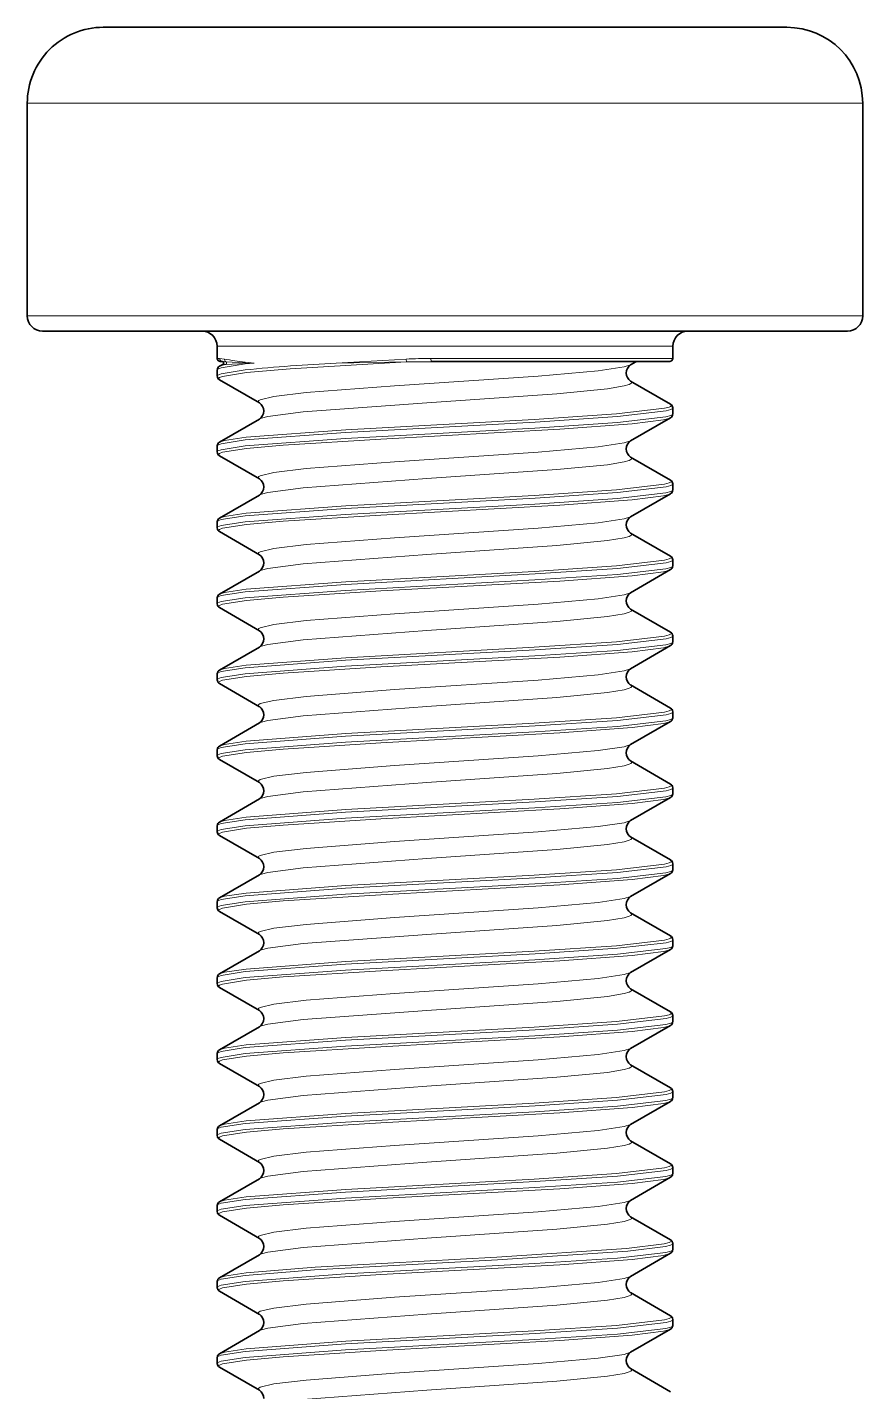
# Model space of a CAD drawing. Extents: x 145 to 857, y 42 to 790.
# Drawn here: x 451.04 to 456.54, y 626.75 to 635.73 of the extents above; entities that cross this region are included whole.
import ezdxf

# ---------------------------------------------------------------- set-up
doc = ezdxf.new("R2010")
doc.units = 0

msp = doc.modelspace()

# ---------------------------------------------------------------- linework, layer by layer
at = {"color": 7, "lineweight": 35, "ltscale": 0.006886}
msp.add_line((451.8174, 635.7299), (451.542, 635.7299), dxfattribs=at)
at = {"color": 7, "lineweight": 35, "ltscale": 0.105614}
msp.add_line((456.042, 635.7299), (451.8174, 635.7299), dxfattribs=at)
at = {"color": 7, "lineweight": 13, "ltscale": 0.008416}
for p, q in [((451.3786, 635.2299), (451.042, 635.2299)), ((451.3786, 633.8299), (451.042, 633.8299))]:
    msp.add_line(p, q, dxfattribs=at)
at = {"color": 7, "lineweight": 35, "ltscale": 0.034999}
for p, q in [((451.042, 633.8299), (451.042, 635.2299)), ((456.542, 633.8299), (456.542, 635.2299))]:
    msp.add_line(p, q, dxfattribs=at)
at = {"color": 7, "lineweight": 13, "ltscale": 0.129084}
for p, q in [((456.542, 635.2299), (451.3786, 635.2299)), ((456.542, 633.8299), (451.3786, 633.8299))]:
    msp.add_line(p, q, dxfattribs=at)
at = {"color": 7, "lineweight": 35, "ltscale": 0.00811}
msp.add_line((451.4664, 633.7299), (451.142, 633.7299), dxfattribs=at)
at = {"color": 7, "lineweight": 35, "ltscale": 0.12439}
msp.add_line((456.442, 633.7299), (451.4664, 633.7299), dxfattribs=at)
at = {"color": 7, "lineweight": 13, "ltscale": 0.004591}
msp.add_line((452.4756, 633.6299), (452.292, 633.6299), dxfattribs=at)
at = {"color": 7, "lineweight": 35, "ltscale": 0.001999}
for p, q in [((452.292, 633.5499), (452.292, 633.6299)), ((455.292, 633.5499), (455.292, 633.6299))]:
    msp.add_line(p, q, dxfattribs=at)
at = {"color": 7, "lineweight": 13, "ltscale": 0.000382233}
msp.add_line((452.3073, 633.5499), (452.292, 633.5499), dxfattribs=at)
at = {"color": 7, "lineweight": 13, "ltscale": 0.000814395}
msp.add_line((452.3073, 633.5499), (452.3396, 633.5458), dxfattribs=at)
at = {"color": 7, "lineweight": 13, "ltscale": 0.070409}
msp.add_line((455.292, 633.6299), (452.4756, 633.6299), dxfattribs=at)
at = {"color": 7, "lineweight": 13, "ltscale": 0.039812}
msp.add_line((455.292, 633.5499), (453.6995, 633.5499), dxfattribs=at)
at = {"color": 7, "lineweight": 13, "ltscale": 0.000501418}
msp.add_line((453.7007, 633.5299), (453.6995, 633.5499), dxfattribs=at)
at = {"color": 7, "lineweight": 35, "ltscale": 0.000985718}
for p, q in [((452.292, 633.4344), (452.292, 633.4739)), ((455.292, 633.1844), (455.292, 633.2239)), ((452.292, 632.9344), (452.292, 632.9739)), ((455.292, 632.6844), (455.292, 632.7239)), ((452.292, 632.4344), (452.292, 632.4739)), ((455.292, 632.1844), (455.292, 632.2239)), ((452.292, 631.9344), (452.292, 631.9739)), ((455.292, 631.6844), (455.292, 631.7239)), ((452.292, 631.4344), (452.292, 631.4739)), ((455.292, 631.1844), (455.292, 631.2239)), ((452.292, 630.9344), (452.292, 630.9739)), ((455.292, 630.6844), (455.292, 630.7239)), ((452.292, 630.4344), (452.292, 630.4739)), ((455.292, 630.1844), (455.292, 630.2239)), ((452.292, 629.9344), (452.292, 629.9739)), ((455.292, 629.6844), (455.292, 629.7239)), ((452.292, 629.4344), (452.292, 629.4739)), ((455.292, 629.1844), (455.292, 629.2239)), ((452.292, 628.9344), (452.292, 628.9739)), ((455.292, 628.6844), (455.292, 628.7239)), ((452.292, 628.4344), (452.292, 628.4739)), ((455.292, 628.1844), (455.292, 628.2239)), ((452.292, 627.9344), (452.292, 627.9739)), ((455.292, 627.6844), (455.292, 627.7239)), ((452.292, 627.4344), (452.292, 627.4739)), ((455.292, 627.1844), (455.292, 627.2239)), ((452.292, 626.9344), (452.292, 626.9739))]:
    msp.add_line(p, q, dxfattribs=at)
at = {"color": 7, "lineweight": 35, "ltscale": 0.000633093}
msp.add_line((452.3083, 633.4985), (452.3303, 633.5112), dxfattribs=at)
at = {"color": 7, "lineweight": 35, "ltscale": 0.000377655}
msp.add_line((452.3271, 633.5299), (452.312, 633.5299), dxfattribs=at)
at = {"color": 7, "lineweight": 13, "ltscale": 0.000550341}
msp.add_line((452.3271, 633.5299), (452.3491, 633.5286), dxfattribs=at)
at = {"color": 7, "lineweight": 13, "ltscale": 0.000469971}
msp.add_line((452.3491, 633.5112), (452.3303, 633.5112), dxfattribs=at)
at = {"color": 7, "lineweight": 13, "ltscale": 0.003175}
for p, q in [((452.3491, 633.5286), (452.4759, 633.522)), ((452.4759, 633.5178), (452.3491, 633.5112))]:
    msp.add_line(p, q, dxfattribs=at)
at = {"color": 7, "lineweight": 13, "ltscale": 0.001524}
for p, q in [((452.4756, 633.5262), (452.5363, 633.5199)), ((452.5363, 633.5199), (452.4756, 633.5136))]:
    msp.add_line(p, q, dxfattribs=at)
at = {"color": 7, "lineweight": 13, "ltscale": 0.000105509}
msp.add_line((452.4759, 633.522), (452.4756, 633.5262), dxfattribs=at)
at = {"color": 7, "lineweight": 13, "ltscale": 0.00010376}
msp.add_line((452.4759, 633.5178), (452.4759, 633.522), dxfattribs=at)
at = {"color": 7, "lineweight": 13, "ltscale": 0.00151}
msp.add_line((452.4759, 633.5178), (452.5363, 633.5199), dxfattribs=at)
at = {"color": 7, "lineweight": 13, "ltscale": 0.011519}
msp.add_line((453.0762, 633.5199), (453.5363, 633.5458), dxfattribs=at)
at = {"color": 7, "lineweight": 13, "ltscale": 0.011568}
msp.add_line((453.5389, 633.5286), (453.0762, 633.5199), dxfattribs=at)
at = {"color": 7, "lineweight": 13, "ltscale": 0.00043678}
msp.add_line((453.5389, 633.5286), (453.5363, 633.5458), dxfattribs=at)
at = {"color": 7, "lineweight": 13, "ltscale": 0.004047}
msp.add_line((453.5389, 633.5286), (453.7007, 633.5299), dxfattribs=at)
at = {"color": 7, "lineweight": 13, "ltscale": 0.037764}
msp.add_line((453.5389, 633.5286), (455.0494, 633.5286), dxfattribs=at)
at = {"color": 7, "lineweight": 35, "ltscale": 0.039281}
msp.add_line((455.272, 633.5299), (453.7007, 633.5299), dxfattribs=at)
at = {"color": 7, "lineweight": 35, "ltscale": 0.001034}
msp.add_line((455.0494, 633.5286), (455.0137, 633.5078), dxfattribs=at)
at = {"color": 7, "lineweight": 35, "ltscale": 0.000130284}
msp.add_line((455.0494, 633.5286), (455.0545, 633.5299), dxfattribs=at)
at = {"color": 7, "lineweight": 35, "ltscale": 0.007572}
for p, q in [((452.3083, 633.4098), (452.5703, 633.2578)), ((455.2756, 633.1598), (455.0137, 633.0078)), ((452.3083, 632.9098), (452.5703, 632.7578)), ((455.2756, 632.6598), (455.0137, 632.5078)), ((452.3083, 632.4098), (452.5703, 632.2578)), ((455.2756, 632.1598), (455.0137, 632.0078)), ((452.3083, 631.9098), (452.5703, 631.7578)), ((455.2756, 631.6598), (455.0137, 631.5078)), ((452.3083, 631.4098), (452.5703, 631.2578)), ((455.2756, 631.1598), (455.0137, 631.0078)), ((452.3083, 630.9098), (452.5703, 630.7578)), ((455.2756, 630.6598), (455.0137, 630.5078)), ((452.3083, 630.4098), (452.5703, 630.2578)), ((455.2756, 630.1598), (455.0137, 630.0078)), ((452.3083, 629.9098), (452.5703, 629.7578)), ((455.2756, 629.6598), (455.0137, 629.5078)), ((452.3083, 629.4098), (452.5703, 629.2578)), ((455.2756, 629.1598), (455.0137, 629.0078)), ((452.3083, 628.9098), (452.5703, 628.7578)), ((455.2756, 628.6598), (455.0137, 628.5078)), ((452.3083, 628.4098), (452.5703, 628.2578)), ((455.2756, 628.1598), (455.0137, 628.0078)), ((452.3083, 627.9098), (452.5703, 627.7578)), ((455.2756, 627.6598), (455.0137, 627.5078)), ((452.3083, 627.4098), (452.5703, 627.2578)), ((455.2756, 627.1598), (455.0137, 627.0078)), ((452.3083, 626.9098), (452.5703, 626.7578))]:
    msp.add_line(p, q, dxfattribs=at)
at = {"color": 7, "lineweight": 35, "ltscale": 0.007571}
for p, q in [((455.2756, 633.2485), (455.0137, 633.4005)), ((452.3083, 627.4985), (452.5703, 627.6505))]:
    msp.add_line(p, q, dxfattribs=at)
at = {"color": 7, "lineweight": 35, "ltscale": 0.00757}
for p, q in [((452.3083, 632.9985), (452.5703, 633.1505)), ((455.2756, 632.7485), (455.0137, 632.9005)), ((452.3083, 632.4985), (452.5703, 632.6505)), ((455.2756, 632.2485), (455.0137, 632.4005)), ((452.3083, 631.9985), (452.5703, 632.1505)), ((455.2756, 631.7485), (455.0137, 631.9005)), ((452.3083, 631.4985), (452.5703, 631.6505)), ((455.2756, 631.2485), (455.0137, 631.4005)), ((452.3083, 630.9985), (452.5703, 631.1505)), ((455.2756, 630.7485), (455.0137, 630.9005)), ((452.3083, 630.4985), (452.5703, 630.6505)), ((455.2756, 630.2485), (455.0137, 630.4005)), ((452.3083, 629.9985), (452.5703, 630.1505)), ((455.2756, 629.7485), (455.0137, 629.9005)), ((452.3083, 629.4985), (452.5703, 629.6505)), ((455.2756, 629.2485), (455.0137, 629.4005)), ((452.3083, 628.9985), (452.5703, 629.1505)), ((455.2756, 628.7485), (455.0137, 628.9005)), ((452.3083, 628.4985), (452.5703, 628.6505)), ((455.2756, 628.2485), (455.0137, 628.4005)), ((452.3083, 627.9985), (452.5703, 628.1505)), ((455.2756, 627.7485), (455.0137, 627.9005)), ((455.2756, 627.2485), (455.0137, 627.4005)), ((452.3083, 626.9985), (452.5703, 627.1505)), ((455.2756, 626.7485), (455.0137, 626.9005))]:
    msp.add_line(p, q, dxfattribs=at)
at = {"color": 7, "lineweight": 13}
for points in [[(452.4756, 633.5136), (452.3183, 633.4888), (452.2968, 633.4802), (452.2935, 633.4774), (452.2925, 633.476), (452.292, 633.4739)], [(452.4756, 633.4742), (452.3181, 633.4493), (452.2967, 633.4408), (452.2934, 633.4379), (452.2925, 633.4365), (452.292, 633.4344)], [(452.4848, 633.457), (452.3281, 633.432), (452.3068, 633.4235), (452.3034, 633.4207), (452.3025, 633.4192), (452.302, 633.4171)], [(453.5389, 633.5286), (452.7724, 633.4822), (452.4848, 633.457)], [(452.5626, 633.2667), (452.564, 633.2704), (452.5663, 633.2729), (452.5747, 633.2778), (452.6657, 633.2995), (452.8769, 633.3248), (453.4598, 633.3699), (454.4051, 633.4332), (454.8012, 633.4683), (454.9723, 633.4941), (455.0137, 633.5078)], [(452.5703, 633.1505), (452.5829, 633.1561), (452.625, 633.1671), (452.8572, 633.1979), (453.6721, 633.2589), (454.5292, 633.3179), (454.8621, 633.3507), (454.9708, 633.3688), (455.0054, 633.3788), (455.0156, 633.384), (455.0196, 633.3874), (455.0207, 633.3891), (455.0213, 633.3917)], [(455.292, 633.2239), (455.2914, 633.2217), (455.2905, 633.2202), (455.287, 633.2173), (455.278, 633.213), (455.2472, 633.2043), (454.9283, 633.1672), (454.3847, 633.1312), (453.1366, 633.0629), (452.4756, 633.0136)], [(455.282, 633.2412), (455.2814, 633.239), (455.2804, 633.2375), (455.2769, 633.2346), (455.268, 633.2303), (455.2372, 633.2217), (454.92, 633.1845), (454.3801, 633.1485), (453.1399, 633.0801), (452.4839, 633.0309)], [(455.292, 633.1844), (455.2914, 633.1823), (455.2904, 633.1808), (455.2868, 633.1779), (455.2778, 633.1735), (455.2468, 633.1649), (454.9274, 633.1278), (454.3839, 633.0918), (453.1362, 633.0234), (452.4756, 632.9742)], [(455.2756, 633.1598), (455.2652, 633.1552), (455.23, 633.1461), (455.0239, 633.1196), (454.5477, 633.0845), (453.3697, 633.0193), (452.7275, 632.9788), (452.4848, 632.957)], [(452.4756, 633.0136), (452.3183, 632.9888), (452.2968, 632.9802), (452.2935, 632.9774), (452.2925, 632.976), (452.292, 632.9739)], [(452.4839, 633.0309), (452.3414, 633.0095), (452.3083, 632.9985)], [(452.5626, 632.7667), (452.564, 632.7704), (452.5663, 632.7729), (452.5747, 632.7778), (452.6657, 632.7995), (452.8769, 632.8248), (453.4598, 632.8699), (454.4051, 632.9332), (454.8012, 632.9683), (454.9723, 632.9941), (455.0137, 633.0078)], [(452.4756, 632.9742), (452.3181, 632.9493), (452.2967, 632.9408), (452.2934, 632.9379), (452.2925, 632.9365), (452.292, 632.9344)], [(452.4848, 632.957), (452.3281, 632.932), (452.3068, 632.9235), (452.3034, 632.9207), (452.3025, 632.9192), (452.302, 632.9171)], [(452.5703, 632.6505), (452.5829, 632.6561), (452.625, 632.6671), (452.8572, 632.6979), (453.6721, 632.7589), (454.5292, 632.8179), (454.8621, 632.8507), (454.9708, 632.8688), (455.0054, 632.8788), (455.0156, 632.884), (455.0196, 632.8874), (455.0207, 632.8891), (455.0213, 632.8917)], [(455.282, 632.7412), (455.2814, 632.739), (455.2804, 632.7375), (455.2769, 632.7346), (455.268, 632.7303), (455.2372, 632.7217), (454.92, 632.6845), (454.3801, 632.6485), (453.1399, 632.5801), (452.4839, 632.5309)], [(455.292, 632.7239), (455.2914, 632.7217), (455.2905, 632.7202), (455.287, 632.7173), (455.278, 632.713), (455.2472, 632.7043), (454.9283, 632.6672), (454.3847, 632.6312), (453.1366, 632.5629), (452.4756, 632.5136)], [(455.292, 632.6844), (455.2914, 632.6823), (455.2904, 632.6808), (455.2868, 632.6779), (455.2778, 632.6735), (455.2468, 632.6649), (454.9274, 632.6278), (454.3839, 632.5918), (453.1362, 632.5234), (452.4756, 632.4742)], [(455.2756, 632.6598), (455.2652, 632.6552), (455.23, 632.6461), (455.0239, 632.6196), (454.5477, 632.5845), (453.3697, 632.5193), (452.7275, 632.4788), (452.4848, 632.457)], [(452.4756, 632.5136), (452.3183, 632.4888), (452.2968, 632.4802), (452.2935, 632.4774), (452.2925, 632.476), (452.292, 632.4739)], [(452.4756, 632.4742), (452.3181, 632.4493), (452.2967, 632.4408), (452.2934, 632.4379), (452.2925, 632.4365), (452.292, 632.4344)], [(452.4839, 632.5309), (452.3414, 632.5095), (452.3083, 632.4985)], [(452.5626, 632.2667), (452.564, 632.2704), (452.5663, 632.2729), (452.5747, 632.2778), (452.6657, 632.2995), (452.8769, 632.3248), (453.4598, 632.3699), (454.4051, 632.4332), (454.8012, 632.4683), (454.9723, 632.4941), (455.0137, 632.5078)], [(452.4848, 632.457), (452.3281, 632.432), (452.3068, 632.4235), (452.3034, 632.4207), (452.3025, 632.4192), (452.302, 632.4171)], [(452.5703, 632.1505), (452.5829, 632.1561), (452.625, 632.1671), (452.8572, 632.1979), (453.6721, 632.2589), (454.5292, 632.3179), (454.8621, 632.3507), (454.9708, 632.3688), (455.0054, 632.3788), (455.0156, 632.384), (455.0196, 632.3874), (455.0207, 632.3891), (455.0213, 632.3917)], [(455.292, 632.2239), (455.2914, 632.2217), (455.2905, 632.2202), (455.287, 632.2173), (455.278, 632.213), (455.2472, 632.2043), (454.9283, 632.1672), (454.3847, 632.1312), (453.1366, 632.0629), (452.4756, 632.0136)], [(455.282, 632.2412), (455.2814, 632.239), (455.2804, 632.2375), (455.2769, 632.2346), (455.268, 632.2303), (455.2372, 632.2217), (454.92, 632.1845), (454.3801, 632.1485), (453.1399, 632.0801), (452.4839, 632.0309)], [(455.292, 632.1844), (455.2914, 632.1823), (455.2904, 632.1808), (455.2868, 632.1779), (455.2778, 632.1735), (455.2468, 632.1649), (454.9274, 632.1278), (454.3839, 632.0918), (453.1362, 632.0234), (452.4756, 631.9742)], [(455.2756, 632.1598), (455.2652, 632.1552), (455.23, 632.1461), (455.0239, 632.1196), (454.5477, 632.0845), (453.3697, 632.0193), (452.7275, 631.9788), (452.4848, 631.957)], [(452.4839, 632.0309), (452.3414, 632.0095), (452.3083, 631.9985)], [(452.4756, 632.0136), (452.3183, 631.9888), (452.2968, 631.9802), (452.2935, 631.9774), (452.2925, 631.976), (452.292, 631.9739)], [(452.4756, 631.9742), (452.3181, 631.9493), (452.2967, 631.9408), (452.2934, 631.9379), (452.2925, 631.9365), (452.292, 631.9344)], [(452.4848, 631.957), (452.3281, 631.932), (452.3068, 631.9235), (452.3034, 631.9207), (452.3025, 631.9192), (452.302, 631.9171)], [(452.5626, 631.7667), (452.564, 631.7704), (452.5663, 631.7729), (452.5747, 631.7778), (452.6657, 631.7995), (452.8769, 631.8248), (453.4598, 631.8699), (454.4051, 631.9332), (454.8012, 631.9683), (454.9723, 631.9941), (455.0137, 632.0078)], [(452.5703, 631.6505), (452.5829, 631.6561), (452.625, 631.6671), (452.8572, 631.6979), (453.6721, 631.7589), (454.5292, 631.8179), (454.8621, 631.8507), (454.9708, 631.8688), (455.0054, 631.8788), (455.0156, 631.884), (455.0196, 631.8874), (455.0207, 631.8891), (455.0213, 631.8917)], [(455.292, 631.7239), (455.2914, 631.7217), (455.2905, 631.7202), (455.287, 631.7173), (455.278, 631.713), (455.2472, 631.7043), (454.9283, 631.6672), (454.3847, 631.6312), (453.1366, 631.5629), (452.4756, 631.5136)], [(455.292, 631.6844), (455.2914, 631.6823), (455.2904, 631.6808), (455.2868, 631.6779), (455.2778, 631.6735), (455.2468, 631.6649), (454.9274, 631.6278), (454.3839, 631.5918), (453.1362, 631.5234), (452.4756, 631.4742)], [(455.282, 631.7412), (455.2814, 631.739), (455.2804, 631.7375), (455.2769, 631.7346), (455.268, 631.7303), (455.2372, 631.7217), (454.92, 631.6845), (454.3801, 631.6485), (453.1399, 631.5801), (452.4839, 631.5309)], [(455.2756, 631.6598), (455.2652, 631.6552), (455.23, 631.6461), (455.0239, 631.6196), (454.5477, 631.5845), (453.3697, 631.5193), (452.7275, 631.4788), (452.4848, 631.457)], [(452.4756, 631.5136), (452.3183, 631.4888), (452.2968, 631.4802), (452.2935, 631.4774), (452.2925, 631.476), (452.292, 631.4739)], [(452.4839, 631.5309), (452.3414, 631.5095), (452.3083, 631.4985)], [(452.5626, 631.2667), (452.564, 631.2704), (452.5663, 631.2729), (452.5747, 631.2778), (452.6657, 631.2995), (452.8769, 631.3248), (453.4598, 631.3699), (454.4051, 631.4332), (454.8012, 631.4683), (454.9723, 631.4941), (455.0137, 631.5078)], [(452.4756, 631.4742), (452.3181, 631.4493), (452.2967, 631.4408), (452.2934, 631.4379), (452.2925, 631.4365), (452.292, 631.4344)], [(452.4848, 631.457), (452.3281, 631.432), (452.3068, 631.4235), (452.3034, 631.4207), (452.3025, 631.4192), (452.302, 631.4171)], [(452.5703, 631.1505), (452.5829, 631.1561), (452.625, 631.1671), (452.8572, 631.1979), (453.6721, 631.2589), (454.5292, 631.3179), (454.8621, 631.3507), (454.9708, 631.3688), (455.0054, 631.3788), (455.0156, 631.384), (455.0196, 631.3874), (455.0207, 631.3891), (455.0213, 631.3917)], [(455.292, 631.2239), (455.2914, 631.2217), (455.2905, 631.2202), (455.287, 631.2173), (455.278, 631.213), (455.2472, 631.2043), (454.9283, 631.1672), (454.3847, 631.1312), (453.1366, 631.0629), (452.4756, 631.0136)], [(455.282, 631.2412), (455.2814, 631.239), (455.2804, 631.2375), (455.2769, 631.2346), (455.268, 631.2303), (455.2372, 631.2217), (454.92, 631.1845), (454.3801, 631.1485), (453.1399, 631.0801), (452.4839, 631.0309)], [(455.292, 631.1844), (455.2914, 631.1823), (455.2904, 631.1808), (455.2868, 631.1779), (455.2778, 631.1735), (455.2468, 631.1649), (454.9274, 631.1278), (454.3839, 631.0918), (453.1362, 631.0234), (452.4756, 630.9742)], [(455.2756, 631.1598), (455.2652, 631.1552), (455.23, 631.1461), (455.0239, 631.1196), (454.5477, 631.0845), (453.3697, 631.0193), (452.7275, 630.9788), (452.4848, 630.957)], [(452.4756, 631.0136), (452.3183, 630.9888), (452.2968, 630.9802), (452.2935, 630.9774), (452.2925, 630.976), (452.292, 630.9739)], [(452.4756, 630.9742), (452.3181, 630.9493), (452.2967, 630.9408), (452.2934, 630.9379), (452.2925, 630.9365), (452.292, 630.9344)], [(452.4848, 630.957), (452.3281, 630.932), (452.3068, 630.9235), (452.3034, 630.9207), (452.3025, 630.9192), (452.302, 630.9171)], [(452.4839, 631.0309), (452.3414, 631.0095), (452.3083, 630.9985)], [(452.5626, 630.7667), (452.564, 630.7704), (452.5663, 630.7729), (452.5747, 630.7778), (452.6657, 630.7995), (452.8769, 630.8248), (453.4598, 630.8699), (454.4051, 630.9332), (454.8012, 630.9683), (454.9723, 630.9941), (455.0137, 631.0078)], [(452.5703, 630.6505), (452.5829, 630.6561), (452.625, 630.6671), (452.8572, 630.6979), (453.6721, 630.7589), (454.5292, 630.8179), (454.8621, 630.8507), (454.9708, 630.8688), (455.0054, 630.8788), (455.0156, 630.884), (455.0196, 630.8874), (455.0207, 630.8891), (455.0213, 630.8917)], [(455.292, 630.7239), (455.2914, 630.7217), (455.2905, 630.7202), (455.287, 630.7173), (455.278, 630.713), (455.2472, 630.7043), (454.9283, 630.6672), (454.3847, 630.6312), (453.1366, 630.5629), (452.4756, 630.5136)], [(455.292, 630.6844), (455.2914, 630.6823), (455.2904, 630.6808), (455.2868, 630.6779), (455.2778, 630.6735), (455.2468, 630.6649), (454.9274, 630.6278), (454.3839, 630.5918), (453.1362, 630.5234), (452.4756, 630.4742)], [(455.282, 630.7412), (455.2814, 630.739), (455.2804, 630.7375), (455.2769, 630.7346), (455.268, 630.7303), (455.2372, 630.7217), (454.92, 630.6845), (454.3801, 630.6485), (453.1399, 630.5801), (452.4839, 630.5309)], [(455.2756, 630.6598), (455.2652, 630.6552), (455.23, 630.6461), (455.0239, 630.6196), (454.5477, 630.5845), (453.3697, 630.5193), (452.7275, 630.4788), (452.4848, 630.457)], [(452.4756, 630.5136), (452.3183, 630.4888), (452.2968, 630.4802), (452.2935, 630.4774), (452.2925, 630.476), (452.292, 630.4739)], [(452.4839, 630.5309), (452.3414, 630.5095), (452.3083, 630.4985)], [(452.5626, 630.2667), (452.564, 630.2704), (452.5663, 630.2729), (452.5747, 630.2778), (452.6657, 630.2995), (452.8769, 630.3248), (453.4598, 630.3699), (454.4051, 630.4332), (454.8012, 630.4683), (454.9723, 630.4941), (455.0137, 630.5078)], [(452.4756, 630.4742), (452.3181, 630.4493), (452.2967, 630.4408), (452.2934, 630.4379), (452.2925, 630.4365), (452.292, 630.4344)], [(452.4848, 630.457), (452.3281, 630.432), (452.3068, 630.4235), (452.3034, 630.4207), (452.3025, 630.4192), (452.302, 630.4171)], [(452.5703, 630.1505), (452.5829, 630.1561), (452.625, 630.1671), (452.8572, 630.1979), (453.6721, 630.2589), (454.5292, 630.3179), (454.8621, 630.3507), (454.9708, 630.3688), (455.0054, 630.3788), (455.0156, 630.384), (455.0196, 630.3874), (455.0207, 630.3891), (455.0213, 630.3917)], [(455.292, 630.2239), (455.2914, 630.2217), (455.2905, 630.2202), (455.287, 630.2173), (455.278, 630.213), (455.2472, 630.2043), (454.9283, 630.1672), (454.3847, 630.1312), (453.1366, 630.0629), (452.4756, 630.0136)], [(455.282, 630.2412), (455.2814, 630.239), (455.2804, 630.2375), (455.2769, 630.2346), (455.268, 630.2303), (455.2372, 630.2217), (454.92, 630.1845), (454.3801, 630.1485), (453.1399, 630.0801), (452.4839, 630.0309)], [(455.292, 630.1844), (455.2914, 630.1823), (455.2904, 630.1808), (455.2868, 630.1779), (455.2778, 630.1735), (455.2468, 630.1649), (454.9274, 630.1278), (454.3839, 630.0918), (453.1362, 630.0234), (452.4756, 629.9742)], [(455.2756, 630.1598), (455.2652, 630.1552), (455.23, 630.1461), (455.0239, 630.1196), (454.5477, 630.0845), (453.3697, 630.0193), (452.7275, 629.9788), (452.4848, 629.957)], [(452.4756, 630.0136), (452.3183, 629.9888), (452.2968, 629.9802), (452.2935, 629.9774), (452.2925, 629.976), (452.292, 629.9739)], [(452.4756, 629.9742), (452.3181, 629.9493), (452.2967, 629.9408), (452.2934, 629.9379), (452.2925, 629.9365), (452.292, 629.9344)], [(452.4848, 629.957), (452.3281, 629.932), (452.3068, 629.9235), (452.3034, 629.9207), (452.3025, 629.9192), (452.302, 629.9171)], [(452.4839, 630.0309), (452.3414, 630.0095), (452.3083, 629.9985)], [(452.5626, 629.7667), (452.564, 629.7704), (452.5663, 629.7729), (452.5747, 629.7778), (452.6657, 629.7995), (452.8769, 629.8248), (453.4598, 629.8699), (454.4051, 629.9332), (454.8012, 629.9683), (454.9723, 629.9941), (455.0137, 630.0078)], [(452.5703, 629.6505), (452.5829, 629.6561), (452.625, 629.6671), (452.8572, 629.6979), (453.6721, 629.7589), (454.5292, 629.8179), (454.8621, 629.8507), (454.9708, 629.8688), (455.0054, 629.8788), (455.0156, 629.884), (455.0196, 629.8874), (455.0207, 629.8891), (455.0213, 629.8917)], [(455.292, 629.7239), (455.2914, 629.7217), (455.2905, 629.7202), (455.287, 629.7173), (455.278, 629.713), (455.2472, 629.7043), (454.9283, 629.6672), (454.3847, 629.6312), (453.1366, 629.5629), (452.4756, 629.5136)], [(455.292, 629.6844), (455.2914, 629.6823), (455.2904, 629.6808), (455.2868, 629.6779), (455.2778, 629.6735), (455.2468, 629.6649), (454.9274, 629.6278), (454.3839, 629.5918), (453.1362, 629.5234), (452.4756, 629.4742)], [(455.282, 629.7412), (455.2814, 629.739), (455.2804, 629.7375), (455.2769, 629.7346), (455.268, 629.7303), (455.2372, 629.7217), (454.92, 629.6845), (454.3801, 629.6485), (453.1399, 629.5801), (452.4839, 629.5309)], [(455.2756, 629.6598), (455.2652, 629.6552), (455.23, 629.6461), (455.0239, 629.6196), (454.5477, 629.5845), (453.3697, 629.5193), (452.7275, 629.4788), (452.4848, 629.457)], [(452.4756, 629.5136), (452.3183, 629.4888), (452.2968, 629.4802), (452.2935, 629.4774), (452.2925, 629.476), (452.292, 629.4739)], [(452.4839, 629.5309), (452.3414, 629.5095), (452.3083, 629.4985)], [(452.5626, 629.2667), (452.564, 629.2704), (452.5663, 629.2729), (452.5747, 629.2778), (452.6657, 629.2995), (452.8769, 629.3248), (453.4598, 629.3699), (454.4051, 629.4332), (454.8012, 629.4683), (454.9723, 629.4941), (455.0137, 629.5078)], [(452.4756, 629.4742), (452.3181, 629.4493), (452.2967, 629.4408), (452.2934, 629.4379), (452.2925, 629.4365), (452.292, 629.4344)], [(452.4848, 629.457), (452.3281, 629.432), (452.3068, 629.4235), (452.3034, 629.4207), (452.3025, 629.4192), (452.302, 629.4171)], [(452.5703, 629.1505), (452.5829, 629.1561), (452.625, 629.1671), (452.8572, 629.1979), (453.6721, 629.2589), (454.5292, 629.3179), (454.8621, 629.3507), (454.9708, 629.3688), (455.0054, 629.3788), (455.0156, 629.384), (455.0196, 629.3874), (455.0207, 629.3891), (455.0213, 629.3917)], [(455.282, 629.2412), (455.2814, 629.239), (455.2804, 629.2375), (455.2769, 629.2346), (455.268, 629.2303), (455.2372, 629.2217), (454.92, 629.1845), (454.3801, 629.1485), (453.1399, 629.0801), (452.4839, 629.0309)], [(455.292, 629.2239), (455.2914, 629.2217), (455.2905, 629.2202), (455.287, 629.2173), (455.278, 629.213), (455.2472, 629.2043), (454.9283, 629.1672), (454.3847, 629.1312), (453.1366, 629.0629), (452.4756, 629.0136)], [(455.292, 629.1844), (455.2914, 629.1823), (455.2904, 629.1808), (455.2868, 629.1779), (455.2778, 629.1735), (455.2468, 629.1649), (454.9274, 629.1278), (454.3839, 629.0918), (453.1362, 629.0234), (452.4756, 628.9742)], [(455.2756, 629.1598), (455.2652, 629.1552), (455.23, 629.1461), (455.0239, 629.1196), (454.5477, 629.0845), (453.3697, 629.0193), (452.7275, 628.9788), (452.4848, 628.957)], [(452.4756, 629.0136), (452.3183, 628.9888), (452.2968, 628.9802), (452.2935, 628.9774), (452.2925, 628.976), (452.292, 628.9739)], [(452.4756, 628.9742), (452.3181, 628.9493), (452.2967, 628.9408), (452.2934, 628.9379), (452.2925, 628.9365), (452.292, 628.9344)], [(452.4839, 629.0309), (452.3414, 629.0095), (452.3083, 628.9985)], [(452.5626, 628.7667), (452.564, 628.7704), (452.5663, 628.7729), (452.5747, 628.7778), (452.6657, 628.7995), (452.8769, 628.8248), (453.4598, 628.8699), (454.4051, 628.9332), (454.8012, 628.9683), (454.9723, 628.9941), (455.0137, 629.0078)], [(452.4848, 628.957), (452.3281, 628.932), (452.3068, 628.9235), (452.3034, 628.9207), (452.3025, 628.9192), (452.302, 628.9171)], [(452.5703, 628.6505), (452.5829, 628.6561), (452.625, 628.6671), (452.8572, 628.6979), (453.6721, 628.7589), (454.5292, 628.8179), (454.8621, 628.8507), (454.9708, 628.8688), (455.0054, 628.8788), (455.0156, 628.884), (455.0196, 628.8874), (455.0207, 628.8891), (455.0213, 628.8917)], [(455.292, 628.7239), (455.2914, 628.7217), (455.2905, 628.7202), (455.287, 628.7173), (455.278, 628.713), (455.2472, 628.7043), (454.9283, 628.6672), (454.3847, 628.6312), (453.1366, 628.5629), (452.4756, 628.5136)], [(455.282, 628.7412), (455.2814, 628.739), (455.2804, 628.7375), (455.2769, 628.7346), (455.268, 628.7303), (455.2372, 628.7217), (454.92, 628.6845), (454.3801, 628.6485), (453.1399, 628.5801), (452.4839, 628.5309)], [(455.292, 628.6844), (455.2914, 628.6823), (455.2904, 628.6808), (455.2868, 628.6779), (455.2778, 628.6735), (455.2468, 628.6649), (454.9274, 628.6278), (454.3839, 628.5918), (453.1362, 628.5234), (452.4756, 628.4742)], [(455.2756, 628.6598), (455.2652, 628.6552), (455.23, 628.6461), (455.0239, 628.6196), (454.5477, 628.5845), (453.3697, 628.5193), (452.7275, 628.4788), (452.4848, 628.457)], [(452.4839, 628.5309), (452.3414, 628.5095), (452.3083, 628.4985)], [(452.4756, 628.5136), (452.3183, 628.4888), (452.2968, 628.4802), (452.2935, 628.4774), (452.2925, 628.476), (452.292, 628.4739)], [(452.4756, 628.4742), (452.3181, 628.4493), (452.2967, 628.4408), (452.2934, 628.4379), (452.2925, 628.4365), (452.292, 628.4344)], [(452.4848, 628.457), (452.3281, 628.432), (452.3068, 628.4235), (452.3034, 628.4207), (452.3025, 628.4192), (452.302, 628.4171)], [(452.5626, 628.2667), (452.564, 628.2704), (452.5663, 628.2729), (452.5747, 628.2778), (452.6657, 628.2995), (452.8769, 628.3248), (453.4598, 628.3699), (454.4051, 628.4332), (454.8012, 628.4683), (454.9723, 628.4941), (455.0137, 628.5078)], [(452.5703, 628.1505), (452.5829, 628.1561), (452.625, 628.1671), (452.8572, 628.1979), (453.6721, 628.2589), (454.5292, 628.3179), (454.8621, 628.3507), (454.9708, 628.3688), (455.0054, 628.3788), (455.0156, 628.384), (455.0196, 628.3874), (455.0207, 628.3891), (455.0213, 628.3917)], [(455.292, 628.2239), (455.2914, 628.2217), (455.2905, 628.2202), (455.287, 628.2173), (455.278, 628.213), (455.2472, 628.2043), (454.9283, 628.1672), (454.3847, 628.1312), (453.1366, 628.0629), (452.4756, 628.0136)], [(455.292, 628.1844), (455.2914, 628.1823), (455.2904, 628.1808), (455.2868, 628.1779), (455.2778, 628.1735), (455.2468, 628.1649), (454.9274, 628.1278), (454.3839, 628.0918), (453.1362, 628.0234), (452.4756, 627.9742)], [(455.282, 628.2412), (455.2814, 628.239), (455.2804, 628.2375), (455.2769, 628.2346), (455.268, 628.2303), (455.2372, 628.2217), (454.92, 628.1845), (454.3801, 628.1485), (453.1399, 628.0801), (452.4839, 628.0309)], [(455.2756, 628.1598), (455.2652, 628.1552), (455.23, 628.1461), (455.0239, 628.1196), (454.5477, 628.0845), (453.3697, 628.0193), (452.7275, 627.9788), (452.4848, 627.957)], [(452.4756, 628.0136), (452.3183, 627.9888), (452.2968, 627.9802), (452.2935, 627.9774), (452.2925, 627.976), (452.292, 627.9739)], [(452.4839, 628.0309), (452.3414, 628.0095), (452.3083, 627.9985)], [(452.5626, 627.7667), (452.564, 627.7704), (452.5663, 627.7729), (452.5747, 627.7778), (452.6657, 627.7995), (452.8769, 627.8248), (453.4598, 627.8699), (454.4051, 627.9332), (454.8012, 627.9683), (454.9723, 627.9941), (455.0137, 628.0078)], [(452.4756, 627.9742), (452.3181, 627.9493), (452.2967, 627.9408), (452.2934, 627.9379), (452.2925, 627.9365), (452.292, 627.9344)], [(452.4848, 627.957), (452.3281, 627.932), (452.3068, 627.9235), (452.3034, 627.9207), (452.3025, 627.9192), (452.302, 627.9171)], [(452.5703, 627.6505), (452.5829, 627.6561), (452.625, 627.6671), (452.8572, 627.6979), (453.6721, 627.7589), (454.5292, 627.8179), (454.8621, 627.8507), (454.9708, 627.8688), (455.0054, 627.8788), (455.0156, 627.884), (455.0196, 627.8874), (455.0207, 627.8891), (455.0213, 627.8917)], [(452.4756, 627.5136), (452.9319, 627.5502), (454.1371, 627.6173), (454.9954, 627.673), (455.2446, 627.7038), (455.2772, 627.7126), (455.2867, 627.7172), (455.2904, 627.7202), (455.2914, 627.7217), (455.292, 627.7239)], [(452.4839, 627.5309), (452.9367, 627.5675), (454.1341, 627.6346), (454.9871, 627.6902), (455.2346, 627.7211), (455.2672, 627.73), (455.2766, 627.7344), (455.2803, 627.7374), (455.2814, 627.739), (455.282, 627.7412)], [(455.292, 627.6844), (455.2914, 627.6823), (455.2904, 627.6808), (455.2868, 627.6779), (455.2778, 627.6735), (455.2468, 627.6649), (454.9274, 627.6278), (454.3839, 627.5918), (453.1362, 627.5234), (452.4756, 627.4742)], [(455.2756, 627.6598), (455.2652, 627.6552), (455.23, 627.6461), (455.0239, 627.6196), (454.5477, 627.5845), (453.3697, 627.5193), (452.7275, 627.4788), (452.4848, 627.457)], [(452.4839, 627.5309), (452.3414, 627.5095), (452.3083, 627.4985)], [(452.4756, 627.5136), (452.3182, 627.4888), (452.2968, 627.4802), (452.2935, 627.4774), (452.292, 627.4739)], [(452.4756, 627.4742), (452.318, 627.4493), (452.2967, 627.4408), (452.2934, 627.4379), (452.2924, 627.4365), (452.292, 627.4344)], [(452.4848, 627.457), (452.328, 627.432), (452.3067, 627.4235), (452.3034, 627.4207), (452.3025, 627.4192), (452.302, 627.4171)], [(452.5626, 627.2667), (452.564, 627.2704), (452.5663, 627.2729), (452.5747, 627.2778), (452.6657, 627.2995), (452.8769, 627.3248), (453.4598, 627.3699), (454.4051, 627.4332), (454.8012, 627.4683), (454.9723, 627.4941), (455.0137, 627.5078)], [(452.5703, 627.1505), (452.5829, 627.1561), (452.625, 627.1671), (452.8572, 627.1979), (453.6721, 627.2589), (454.5292, 627.3179), (454.8621, 627.3507), (454.9708, 627.3688), (455.0054, 627.3788), (455.0156, 627.384), (455.0196, 627.3874), (455.0207, 627.3891), (455.0213, 627.3917)], [(455.292, 627.2239), (455.2914, 627.2217), (455.2905, 627.2202), (455.287, 627.2173), (455.278, 627.213), (455.2472, 627.2043), (454.9283, 627.1672), (454.3847, 627.1312), (453.1366, 627.0629), (452.4756, 627.0136)], [(455.292, 627.1844), (455.2914, 627.1823), (455.2904, 627.1808), (455.2868, 627.1779), (455.2778, 627.1735), (455.2468, 627.1649), (454.9274, 627.1278), (454.3839, 627.0918), (453.1362, 627.0234), (452.4756, 626.9742)], [(455.282, 627.2412), (455.2814, 627.239), (455.2804, 627.2375), (455.2769, 627.2346), (455.268, 627.2303), (455.2372, 627.2217), (454.92, 627.1845), (454.3801, 627.1485), (453.1399, 627.0801), (452.4839, 627.0309)], [(455.2756, 627.1598), (455.2652, 627.1552), (455.23, 627.1461), (455.0239, 627.1196), (454.5477, 627.0845), (453.3697, 627.0193), (452.7275, 626.9788), (452.4848, 626.957)], [(452.4756, 627.0136), (452.3183, 626.9888), (452.2968, 626.9802), (452.2935, 626.9774), (452.2925, 626.976), (452.292, 626.9739)], [(452.4839, 627.0309), (452.3414, 627.0095), (452.3083, 626.9985)], [(452.5626, 626.7667), (452.564, 626.7704), (452.5663, 626.7729), (452.5747, 626.7778), (452.6657, 626.7995), (452.8769, 626.8248), (453.4598, 626.8699), (454.4051, 626.9332), (454.8012, 626.9683), (454.9723, 626.9941), (455.0137, 627.0078)], [(452.4756, 626.9742), (452.3181, 626.9493), (452.2967, 626.9408), (452.2934, 626.9379), (452.2925, 626.9365), (452.292, 626.9344)], [(452.4848, 626.957), (452.3281, 626.932), (452.3068, 626.9235), (452.3034, 626.9207), (452.3025, 626.9192), (452.302, 626.9171)], [(452.5703, 626.6505), (452.5829, 626.6561), (452.625, 626.6671), (452.8572, 626.6979), (453.6721, 626.7589), (454.5292, 626.8179), (454.8621, 626.8507), (454.9708, 626.8688), (455.0054, 626.8788), (455.0156, 626.884), (455.0196, 626.8874), (455.0207, 626.8891), (455.0213, 626.8917)]]:
    msp.add_lwpolyline(points, dxfattribs=at)
at = {"color": 7, "lineweight": 35}
for centre, radius, start, end in [((451.542, 635.2299), 0.5, 90, 180.00001), ((456.042, 635.2299), 0.5, 0, 90), ((451.142, 633.83), 0.1, 180.03361, 269.96638), ((456.4419, 633.83), 0.1, 270.03362, 359.96638), ((452.1919, 633.6298), 0.1, 0.03362, 89.96638), ((455.392, 633.6298), 0.1, 90.03362, 179.96639), ((452.312, 633.5499), 0.02, 180.03363, 269.96638), ((455.272, 633.5499), 0.02, 270.03362, 359.96638), ((452.3209, 633.4722), 0.0291, 115.4324, 176.58119), ((452.3252, 633.5199), 0.01, 300.10899, 90.00001), ((455.0485, 633.4552), 0.0632, 123.52554, 180.91799), ((452.3209, 633.4362), 0.0291, 183.40937, 244.52716), ((455.0485, 633.4531), 0.0632, 179.08242, 236.4698), ((452.5354, 633.2052), 0.0632, 359.08202, 56.47446), ((452.5354, 633.2031), 0.0632, 303.52554, 0.91799), ((455.2631, 633.2222), 0.0291, 3.41838, 64.56577), ((455.2631, 633.1862), 0.0291, 295.47285, 356.59063), ((455.0485, 632.9552), 0.0632, 123.52554, 180.91799), ((452.3209, 632.9722), 0.0291, 115.43423, 176.58162), ((452.3209, 632.9362), 0.0291, 183.40938, 244.52716), ((455.0485, 632.9531), 0.0632, 179.08201, 236.47444), ((452.5354, 632.7052), 0.0632, 359.08201, 56.47445), ((455.2631, 632.7222), 0.0291, 3.41838, 64.56578), ((452.5354, 632.7031), 0.0632, 303.52554, 0.91799), ((455.2631, 632.6862), 0.0291, 295.47285, 356.59063), ((452.3209, 632.4722), 0.0291, 115.43423, 176.58162), ((455.0485, 632.4552), 0.0632, 123.52554, 180.91799), ((452.3209, 632.4362), 0.0291, 183.40938, 244.52716), ((455.0485, 632.4531), 0.0632, 179.08201, 236.47444), ((452.5354, 632.2052), 0.0632, 359.08201, 56.47445), ((452.5354, 632.2031), 0.0632, 303.52555, 0.91799), ((455.2631, 632.2222), 0.0291, 3.41838, 64.56578), ((455.2631, 632.1862), 0.0291, 295.47285, 356.59063), ((452.3209, 631.9722), 0.0291, 115.43423, 176.58162), ((452.3209, 631.9362), 0.0291, 183.40937, 244.52716), ((455.0485, 631.9552), 0.0632, 123.52554, 180.91799), ((455.0485, 631.9531), 0.0632, 179.08201, 236.47444), ((452.5354, 631.7052), 0.0632, 359.08201, 56.47446), ((452.5354, 631.7031), 0.0632, 303.52555, 0.91799), ((455.2631, 631.7222), 0.0291, 3.41838, 64.56578), ((455.2631, 631.6862), 0.0291, 295.47285, 356.59063), ((452.3209, 631.4722), 0.0291, 115.43423, 176.58162), ((455.0485, 631.4552), 0.0632, 123.52556, 180.91799), ((452.3209, 631.4362), 0.0291, 183.40937, 244.52716), ((455.0485, 631.4531), 0.0632, 179.08201, 236.47444), ((452.5354, 631.2052), 0.0632, 359.08201, 56.47446), ((455.2631, 631.2222), 0.0291, 3.41838, 64.56578), ((452.5354, 631.2031), 0.0632, 303.52555, 0.91799), ((455.2631, 631.1862), 0.0291, 295.47285, 356.59063), ((452.3209, 630.9722), 0.0291, 115.43423, 176.58162), ((455.0485, 630.9552), 0.0632, 123.52554, 180.91799), ((455.0485, 630.9531), 0.0632, 179.08201, 236.47446), ((452.3209, 630.9362), 0.0291, 183.40938, 244.52716), ((452.5354, 630.7052), 0.0632, 359.08201, 56.47445), ((452.5354, 630.7031), 0.0632, 303.52555, 0.91799), ((455.2631, 630.7222), 0.0291, 3.41838, 64.56577), ((455.2631, 630.6862), 0.0291, 295.47285, 356.59063), ((452.3209, 630.4722), 0.0291, 115.43423, 176.58162), ((455.0485, 630.4552), 0.0632, 123.52554, 180.91799), ((452.3209, 630.4362), 0.0291, 183.40937, 244.52716), ((455.0485, 630.4531), 0.0632, 179.08201, 236.47446), ((452.5354, 630.2052), 0.0632, 359.08201, 56.47445), ((455.2631, 630.2222), 0.0291, 3.41838, 64.56578), ((452.5354, 630.2031), 0.0632, 303.52555, 0.91799), ((455.2631, 630.1862), 0.0291, 295.47285, 356.59063), ((452.3209, 629.9722), 0.0291, 115.43423, 176.58162), ((455.0485, 629.9552), 0.0632, 123.52556, 180.91799), ((455.0485, 629.9531), 0.0632, 179.08201, 236.47446), ((452.3209, 629.9362), 0.0291, 183.40938, 244.52716), ((452.5354, 629.7052), 0.0632, 359.08201, 56.47445), ((452.5354, 629.7031), 0.0632, 303.52555, 0.91799), ((455.2631, 629.7222), 0.0291, 3.41838, 64.56578), ((455.2631, 629.6862), 0.0291, 295.47285, 356.59062), ((455.0485, 629.4552), 0.0632, 123.52556, 180.91799), ((452.3209, 629.4722), 0.0291, 115.43423, 176.58162), ((452.3209, 629.4362), 0.0291, 183.40938, 244.52716), ((455.0485, 629.4531), 0.0632, 179.08201, 236.47444), ((452.5354, 629.2052), 0.0632, 359.08201, 56.47445), ((455.2631, 629.2222), 0.0291, 3.41838, 64.56578), ((452.5354, 629.2031), 0.0632, 303.52555, 0.91799), ((455.2631, 629.1862), 0.0291, 295.47285, 356.59063), ((452.3209, 628.9722), 0.0291, 115.43423, 176.58162), ((455.0485, 628.9552), 0.0632, 123.52556, 180.91799), ((452.3209, 628.9362), 0.0291, 183.40938, 244.52716), ((455.0485, 628.9531), 0.0632, 179.08201, 236.47446), ((452.5354, 628.7052), 0.0632, 359.08201, 56.47445), ((452.5354, 628.7031), 0.0632, 303.52555, 0.91799), ((455.2631, 628.7222), 0.0291, 3.41838, 64.56578), ((455.2631, 628.6862), 0.0291, 295.47284, 356.59062), ((452.3209, 628.4722), 0.0291, 115.43423, 176.58162), ((452.3209, 628.4362), 0.0291, 183.40937, 244.52716), ((455.0485, 628.4552), 0.0632, 123.52556, 180.91799), ((455.0485, 628.4531), 0.0632, 179.08201, 236.47444), ((452.5354, 628.2052), 0.0632, 359.08201, 56.47446), ((455.2631, 628.2222), 0.0291, 3.41838, 64.56578), ((452.5354, 628.2031), 0.0632, 303.52555, 0.91799), ((455.2631, 628.1862), 0.0291, 295.47285, 356.59063), ((452.3209, 627.9722), 0.0291, 115.43423, 176.58162), ((455.0485, 627.9552), 0.0632, 123.52554, 180.91799), ((452.3209, 627.9362), 0.0291, 183.40938, 244.52716), ((455.0485, 627.9531), 0.0632, 179.08201, 236.47446), ((452.5354, 627.7052), 0.0632, 359.08201, 56.47445), ((455.2631, 627.7222), 0.0291, 3.41838, 64.56578), ((452.5354, 627.7031), 0.0632, 303.52555, 0.91799), ((455.2631, 627.6862), 0.0291, 295.47331, 356.58999), ((452.3209, 627.4722), 0.0291, 115.47144, 176.58831), ((455.0485, 627.4552), 0.0632, 123.52554, 180.91799), ((455.0485, 627.4531), 0.0632, 179.08201, 236.47444), ((452.3209, 627.4362), 0.0291, 183.40935, 244.52716), ((452.5354, 627.2052), 0.0632, 359.08201, 56.47445), ((452.5354, 627.2031), 0.0632, 303.52555, 0.91799), ((455.2631, 627.2222), 0.0291, 3.4173, 64.55449), ((455.2631, 627.1862), 0.0291, 295.47285, 356.59063), ((452.3209, 626.9722), 0.0291, 115.43423, 176.58162), ((455.0485, 626.9552), 0.0632, 123.52556, 180.91799), ((452.3209, 626.9362), 0.0291, 183.40938, 244.52716), ((455.0485, 626.9531), 0.0632, 179.08201, 236.47444), ((452.5354, 626.7052), 0.0632, 359.08201, 56.47445)]:
    msp.add_arc(centre, radius, start, end, dxfattribs=at)
at = {"color": 7, "lineweight": 13}
for centre, radius, start, end in [((453.694, 630.4449), 3.1049, 89.89892, 92.91268), ((452.3752, 633.3527), 0.1605, 99.34696, 114.60717), ((452.3594, 633.5454), 0.0198, 178.70045, 238.48838), ((452.6235, 635.0468), 1.5276, 259.2881, 264.44448), ((452.3439, 633.5199), 0.0101, 300.76656, 59.23341), ((453.7912, 619.913), 13.6253, 93.00781, 95.54103), ((452.3118, 633.4196), 0.0102, 193.69939, 250.15758), ((455.0094, 633.3888), 0.0124, 13.66417, 70.09296), ((452.5745, 633.2695), 0.0124, 193.65802, 250.08422), ((455.2721, 633.2388), 0.0103, 13.74382, 70.22059), ((452.3118, 632.9196), 0.0102, 193.6994, 250.15758), ((455.0094, 632.8888), 0.0124, 13.65804, 70.08421), ((452.5745, 632.7695), 0.0124, 193.65804, 250.08421), ((455.2721, 632.7388), 0.0103, 13.74382, 70.22059), ((452.3118, 632.4196), 0.0102, 193.6994, 250.15758), ((455.0094, 632.3888), 0.0124, 13.65804, 70.08421), ((452.5745, 632.2695), 0.0124, 193.65804, 250.0842), ((455.2721, 632.2388), 0.0103, 13.74382, 70.22059), ((452.3118, 631.9196), 0.0102, 193.6994, 250.15758), ((455.0094, 631.8888), 0.0124, 13.65804, 70.08421), ((452.5745, 631.7695), 0.0124, 193.65802, 250.08421), ((455.2721, 631.7388), 0.0103, 13.74382, 70.22059), ((452.3118, 631.4196), 0.0102, 193.6994, 250.15758), ((455.0094, 631.3888), 0.0124, 13.65804, 70.08421), ((452.5745, 631.2695), 0.0124, 193.65802, 250.08421), ((455.2721, 631.2388), 0.0103, 13.74382, 70.22059), ((452.3118, 630.9196), 0.0102, 193.6994, 250.15758), ((455.0094, 630.8888), 0.0124, 13.65803, 70.0842), ((452.5745, 630.7695), 0.0124, 193.65804, 250.08421), ((455.2721, 630.7388), 0.0103, 13.74382, 70.22059), ((452.3118, 630.4196), 0.0102, 193.6994, 250.15758), ((455.0094, 630.3888), 0.0124, 13.65804, 70.08421), ((452.5745, 630.2695), 0.0124, 193.65802, 250.08421), ((455.2721, 630.2388), 0.0103, 13.74382, 70.22059), ((452.3118, 629.9196), 0.0102, 193.69941, 250.15758), ((455.0094, 629.8888), 0.0124, 13.65804, 70.08421), ((452.5745, 629.7695), 0.0124, 193.65804, 250.0842), ((455.2721, 629.7388), 0.0103, 13.74382, 70.22059), ((452.3118, 629.4196), 0.0102, 193.69941, 250.15758), ((455.0094, 629.3888), 0.0124, 13.65804, 70.08421), ((452.5745, 629.2695), 0.0124, 193.65804, 250.0842), ((455.2721, 629.2388), 0.0103, 13.74382, 70.22059), ((452.3118, 628.9196), 0.0102, 193.6994, 250.15758), ((455.0094, 628.8888), 0.0124, 13.65803, 70.08421), ((452.5745, 628.7695), 0.0124, 193.65804, 250.0842), ((455.2721, 628.7388), 0.0103, 13.74382, 70.22059), ((452.3118, 628.4196), 0.0102, 193.6994, 250.15758), ((455.0094, 628.3888), 0.0124, 13.65804, 70.08421), ((452.5745, 628.2695), 0.0124, 193.65802, 250.08421), ((455.2721, 628.2388), 0.0103, 13.74382, 70.22059), ((452.3118, 627.9196), 0.0102, 193.6994, 250.15758), ((455.0094, 627.8888), 0.0124, 13.65804, 70.08421), ((452.5745, 627.7695), 0.0124, 193.65804, 250.08421), ((455.2721, 627.7388), 0.0103, 13.74382, 70.22059), ((452.312, 627.4344), 0.02, 180.01557, 240.09612), ((452.3118, 627.4196), 0.0102, 193.6994, 250.15758), ((455.0094, 627.3888), 0.0124, 13.65804, 70.0842), ((452.5745, 627.2695), 0.0124, 193.65804, 250.0842), ((455.2721, 627.2388), 0.0103, 13.735, 70.20456), ((455.272, 627.2239), 0.02, 0.01556, 60.09611), ((452.3118, 626.9196), 0.0102, 193.69941, 250.15758), ((455.0094, 626.8888), 0.0124, 13.65804, 70.0842), ((452.5745, 626.7695), 0.0124, 193.65804, 250.0842)]:
    msp.add_arc(centre, radius, start, end, dxfattribs=at)
msp.add_ellipse((452.3271, 633.5499), major_axis=(0, 0.02), ratio=0.989793, start_param=1.570796, end_param=3.141593, dxfattribs=at)

doc.saveas('drawing.dxf')
